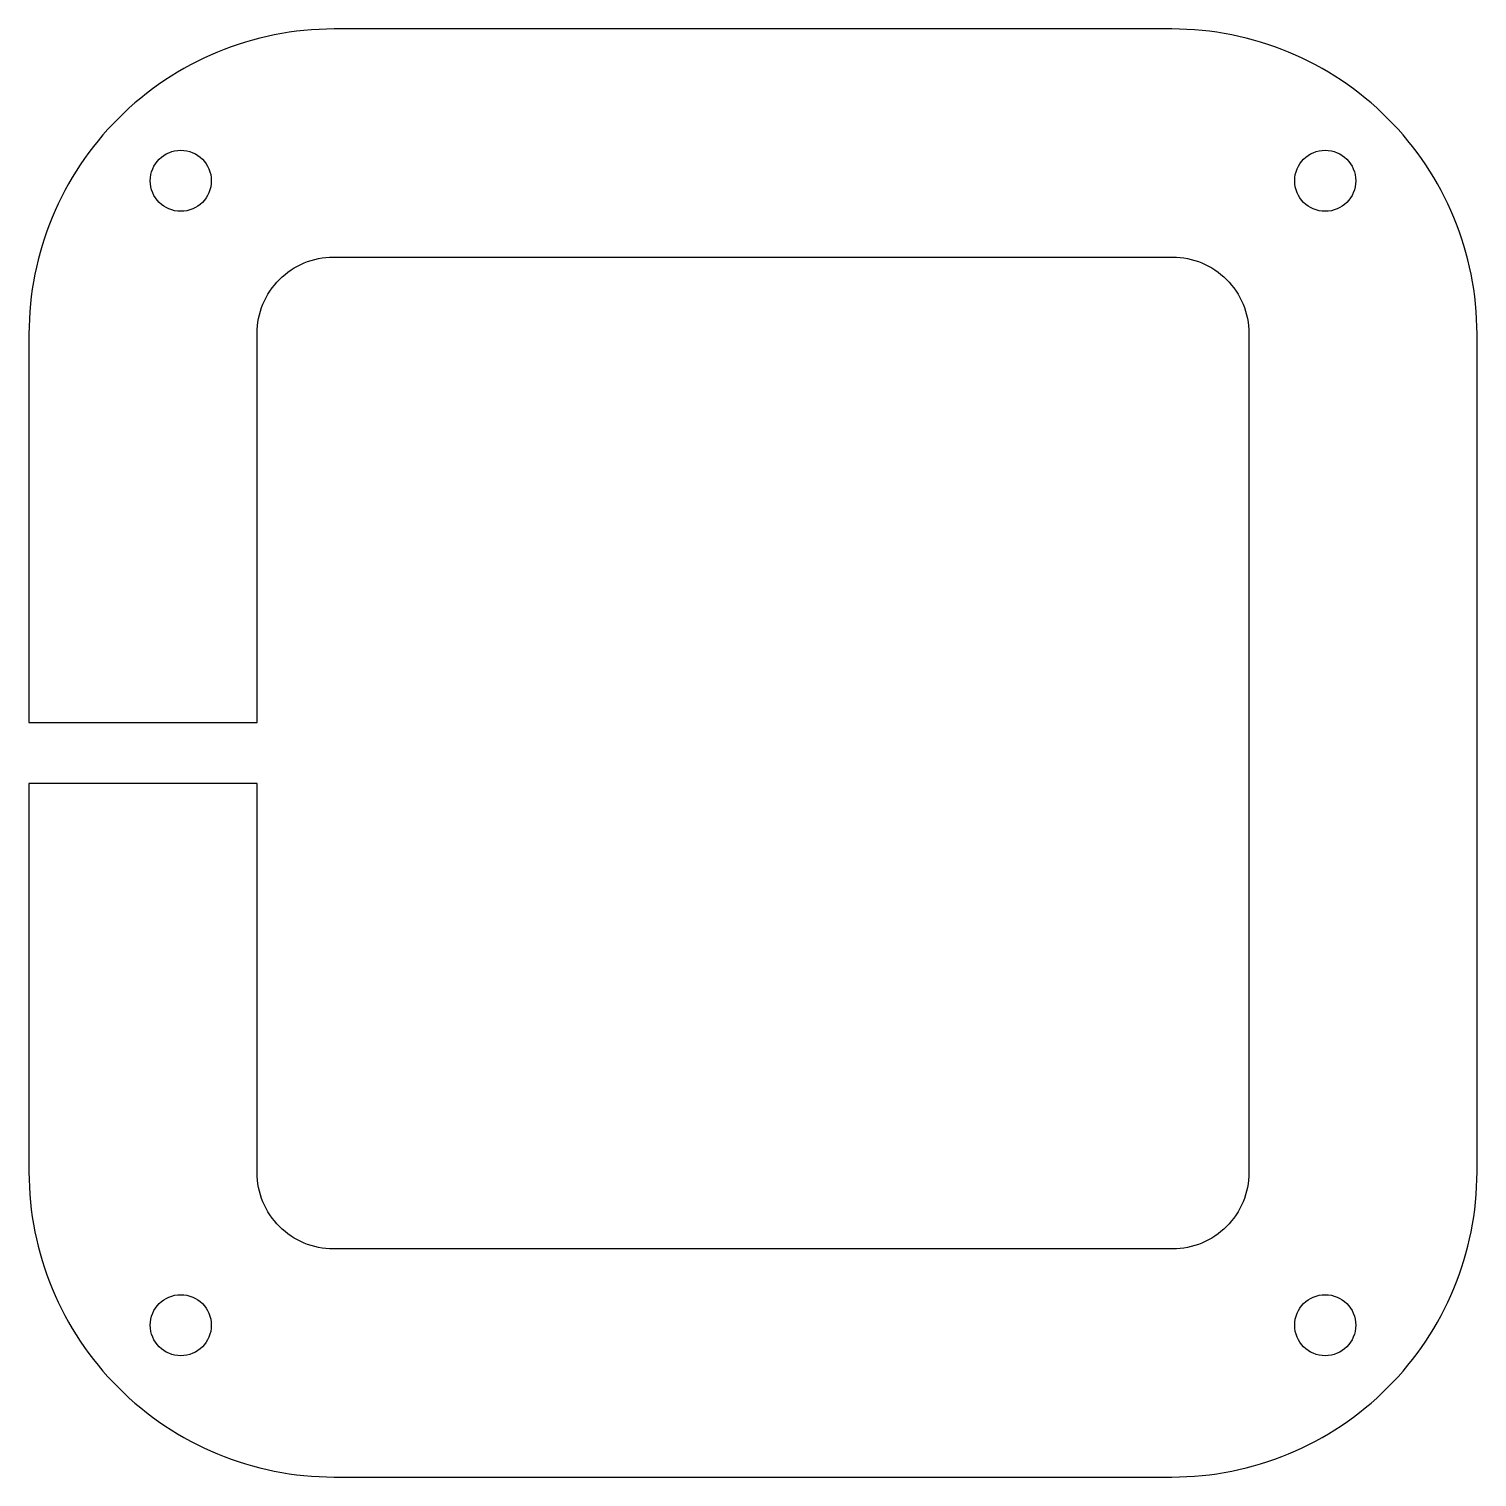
# Model space of a CAD drawing. Extents: x -47.5 to 47.5, y -47.5 to 47.5.
import ezdxf

# ---------------------------------------------------------------- set-up
doc = ezdxf.new("R2010")
doc.units = 0
doc.layers.get('0').update_dxf_attribs({"linetype": 'CONTINUOUS'})

msp = doc.modelspace()

# ---------------------------------------------------------------- linework, layer by layer
msp.add_lwpolyline([(-47.45, 2), (-32.5, 2), (-32.5, 27.5, -0.414214), (-27.5, 32.5), (27.5, 32.5, -0.414214), (32.5, 27.5), (32.5, -27.5, -0.414214), (27.5, -32.5), (-27.5, -32.5, -0.414214), (-32.5, -27.5), (-32.5, -2), (-47.45, -2), (-47.45, -27.45, 0.414214), (-27.45, -47.45), (27.45, -47.45, 0.414214), (47.45, -27.45), (47.45, 27.45, 0.414214), (27.45, 47.45), (-27.45, 47.45, 0.414214), (-47.45, 27.45)], format="xyb", close=True)
for centre in [(-37.5, 37.5), (37.5, 37.5), (-37.5, -37.5), (37.5, -37.5)]:
    msp.add_circle(centre, 2)

doc.saveas('drawing.dxf')
